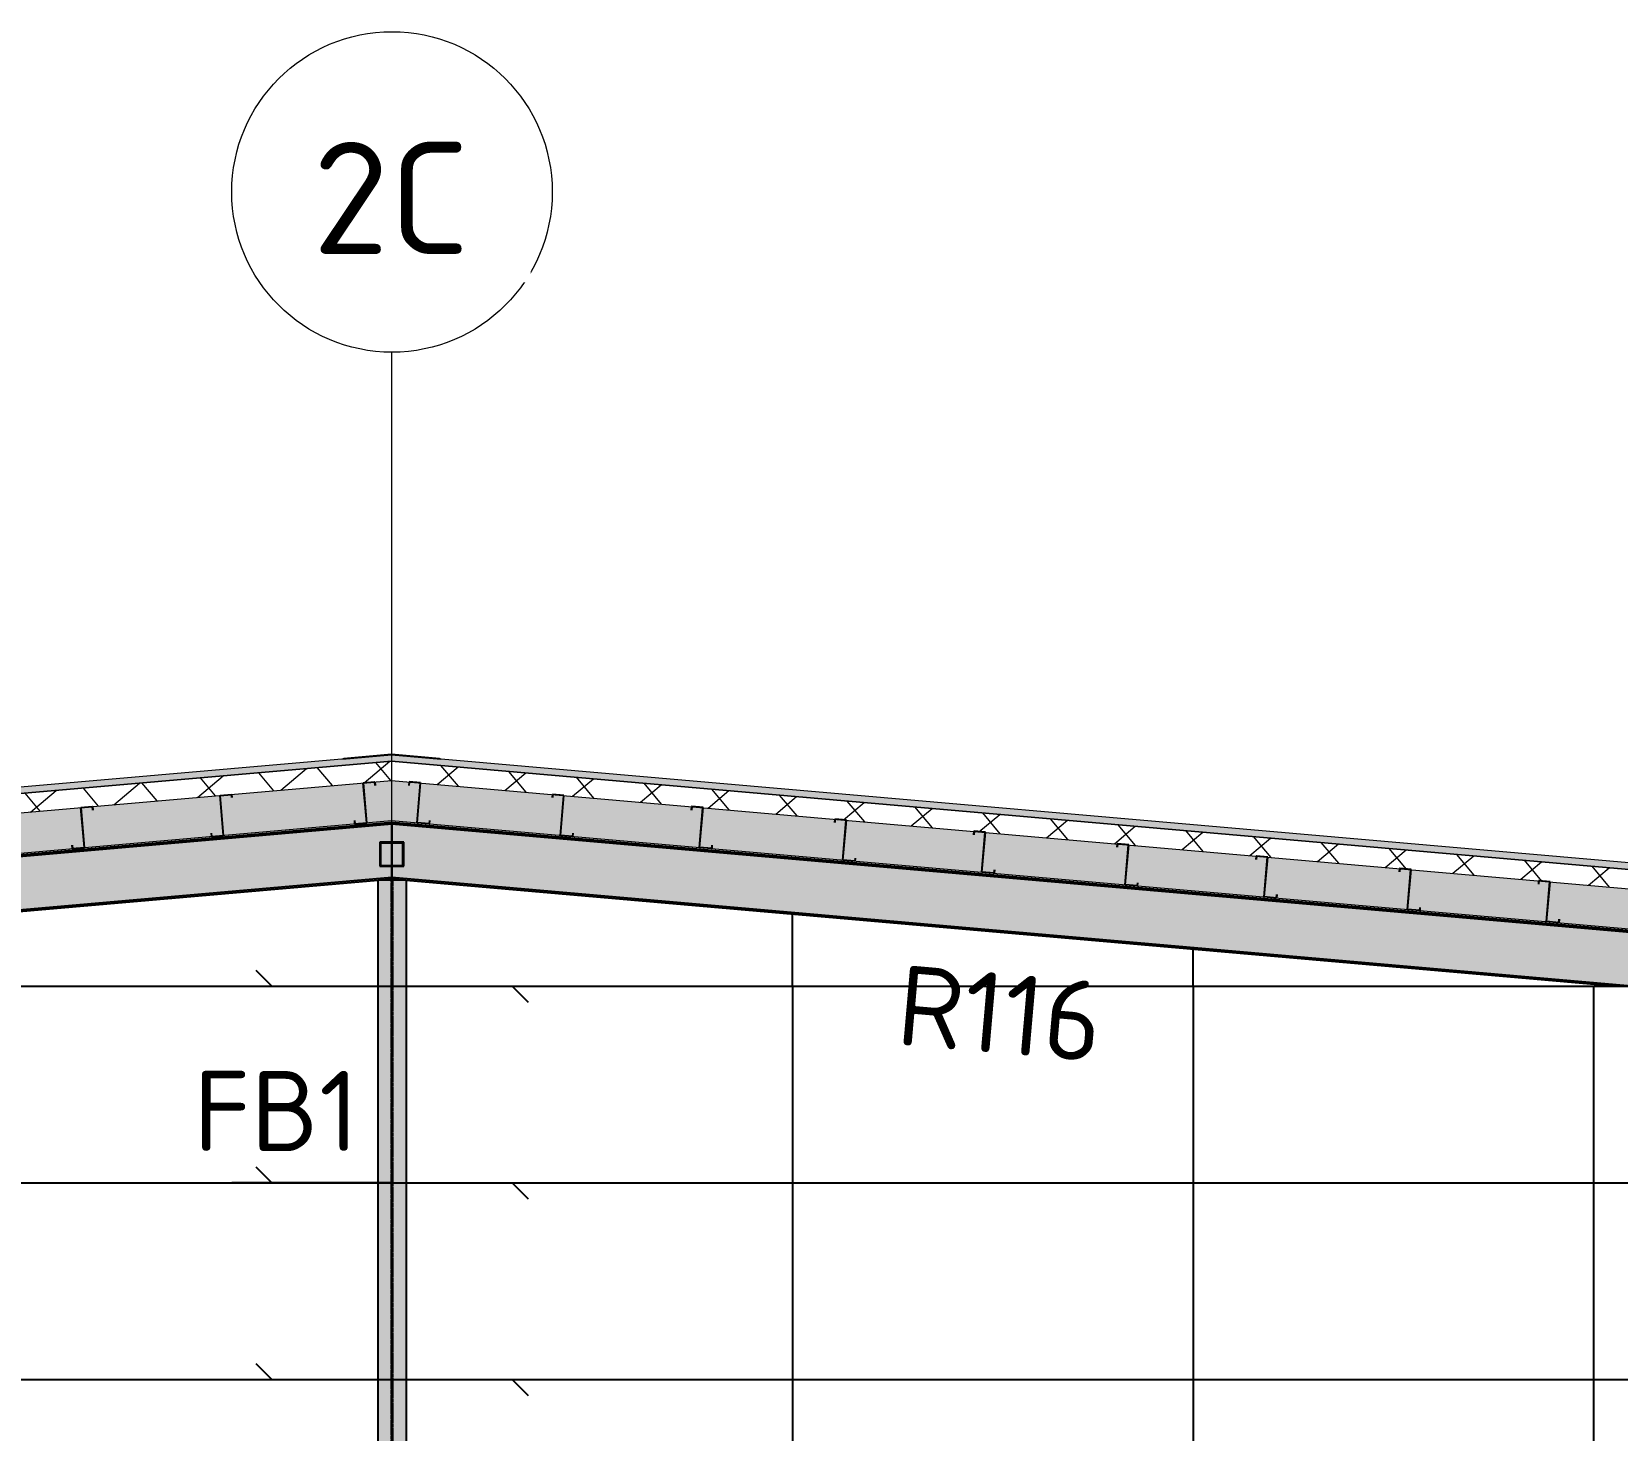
# Model space of a CAD drawing. Header units: millimetres. Extents: x 632 to 561478, y -3890 to 22200.
# Drawn here: x 534745 to 544641, y 13473 to 22200 of the extents above; entities that cross this region are included whole.
import ezdxf

# ---------------------------------------------------------------- set-up
doc = ezdxf.new("R2010")
doc.units = ezdxf.units.MM
for name, pattern in [('Dash', [7, 5, -2]), ('Hidden', [4, 3, -1]), ('Hidden Half', [3, 2, -1])]:
    doc.linetypes.add(name, pattern=pattern)
for name, color, linetype, lineweight in [('A-010-M_LINE', 90, 'Continuous', 13), ('A-270-M_ROOF', 132, 'Continuous', 13), ('S-280-A_STRUCT_FRAME', 2, 'Continuous', 18), ('S-280-M_COLUMN', 52, 'Continuous', 13), ('S-280-M_STRUCT_FRAME', 12, 'Continuous', 13), ('S-280-MH_COLUMN', 52, 'Hidden Half', 13), ('Z-000-T_TEXT', 131, 'Continuous', 25), ('Z-030-M_GRID', 191, 'Continuous', 13), ('Z-033_T_GRIDREF', 31, 'Continuous', 13), ('Z-060-M_DETAIL', 92, 'Continuous', 25)]:
    doc.layers.add(name, color=color, linetype=linetype, lineweight=lineweight)
doc.styles.add('ISOCPEUR_1', font='isocpeur.ttf', dxfattribs={"height": 700})
doc.styles.add('ISOCPEUR_2', font='isocpeur.ttf', dxfattribs={"height": 500})

# ---------------------------------------------------------------- blocks, each defined once
blk = doc.blocks.new('Ridge Capping - Ridge Capping-1882401-S6_501-SECTION C10')
at = {"layer": 'A-270-M_ROOF', "lineweight": 5, "transparency": 33554432}
for points in [[(4332373.5, 17661.5), (4332680.1, 17688.4), (4332373, 17661.5)], [(4332987.2, 17661.5), (4332979.3, 17665.2), (4332680.2, 17691.4), (4332381, 17665.2), (4332373.1, 17661.5), (4332680.2, 17688.4)]]:
    blk.add_hatch(color=253, dxfattribs=at).paths.add_polyline_path(points)
at = {"layer": 'A-270-M_ROOF', "color": 53, "lineweight": 5}
for p, q in [((4332373.1, 17661.5), (4332680.2, 17688.4)), ((4332381, 17665.2), (4332373.1, 17661.5)), ((4332373.4, 17661.5), (4332373.1, 17661.5)), ((4332680.2, 17691.4), (4332381, 17665.2)), ((4332381.4, 17665.2), (4332381, 17665.2)), ((4332979.3, 17665.2), (4332680.2, 17691.4)), ((4332680.2, 17691.4), (4332680.5, 17691.4)), ((4332680.2, 17688.4), (4332987.2, 17661.5)), ((4332680.5, 17688.4), (4332680.2, 17688.4)), ((4332987.2, 17661.5), (4332979.3, 17665.2)), ((4332979.6, 17665.2), (4332979.3, 17665.2)), ((4332987.6, 17661.5), (4332987.2, 17661.5))]:
    blk.add_line(p, q, dxfattribs=at)
blk = doc.blocks.new('25021-APA-ZZ-ZZ-M3-AR-000001_V3_rvt-9-S6_501-SECTION C10')
at = {"layer": 'A-270-M_ROOF', "transparency": 33554432}
blk.add_hatch(color=9, dxfattribs=at).paths.add_polyline_path([(4352532.3, 15911.4), (4352532.3, 15951.6), (4332680.2, 17688.4), (4312828, 15951.6), (4312828, 15911.4), (4332680.2, 17648.2), (4352132.4, 15946.4)])
at = {"layer": 'A-270-M_ROOF', "lineweight": 5}
h = blk.add_hatch(dxfattribs=at)
h.set_pattern_fill('FP_9', angle=-135, style=0, pattern_type=2)
h.set_pattern_definition([(40, (4337896, 1e-06), (-192.8363, 229.8133), []), (130, (4337896, 1e-06), (-229.8133, -192.8363), [])])
h.paths.add_polyline_path([(4352532.3, 15791), (4352532.3, 15911.4), (4332680.2, 17648.2), (4312828, 15911.4), (4312828, 15791), (4332680.2, 17527.8), (4352132.4, 15825.9)])
at = {"layer": 'A-270-M_ROOF', "lineweight": 5, "transparency": 33554432}
blk.add_hatch(color=254, dxfattribs=at).paths.add_polyline_path([(4312828, 15540), (4332682.3, 17276.6), (4352532.3, 15540), (4352532.3, 15791), (4332680.2, 17527.8), (4312828, 15791)])
at = {"layer": 'A-270-M_ROOF', "color": 53, "lineweight": 5}
for p, q in [((4332680.2, 17688.4), (4312828, 15951.6)), ((4332680.2, 17648.2), (4318066.1, 16369.7)), ((4318066.1, 16369.7), (4332680.2, 17648.2)), ((4352532.3, 15951.6), (4332680.2, 17688.4)), ((4332680.5, 17688.4), (4332680.2, 17688.4)), ((4352532.3, 15911.4), (4332680.2, 17648.2)), ((4332680.5, 17648.2), (4332680.2, 17648.2)), ((4332680.2, 17648.2), (4352532.3, 15911.4)), ((4332680.2, 17648.2), (4332680.5, 17648.2)), ((4312828, 15791), (4332680.2, 17527.8)), ((4332680.2, 17527.8), (4352532.3, 15791)), ((4318086.1, 16000), (4332680.2, 17276.8)), ((4332680.2, 17276.8), (4352532.3, 15540)), ((4332680.2, 17276.8), (4332680.5, 17276.8))]:
    blk.add_line(p, q, dxfattribs=at)
blk.add_blockref('Ridge Capping - Ridge Capping-1882401-S6_501-SECTION C10', (0, 0), dxfattribs=at)
blk = doc.blocks.new('NRP_Framing-Steel-Purlin Z - P916 - EZ250-24-V73-S6_501-SECTION C10')
at = {"layer": 'S-280-M_STRUCT_FRAME', "color": 1, "lineweight": 25}
for p, q in [((4332574, 17518.5), (4332574.7, 17518.6)), ((4332574, 17518.5), (4332574.7, 17518.6)), ((4332574.7, 17518.6), (4332576.6, 17496.7)), ((4332574.7, 17518.6), (4332576.6, 17496.7)), ((4332525.8, 17263.3), (4332504, 17512.4)), ((4332525.8, 17263.3), (4332504, 17512.4)), ((4332448.1, 17278.6), (4332450.1, 17256.7)), ((4332448.1, 17278.6), (4332450.1, 17256.7)), ((4332525, 17263.3), (4332525.8, 17263.3)), ((4332525, 17263.3), (4332525.8, 17263.3))]:
    blk.add_line(p, q, dxfattribs=at)
blk = doc.blocks.new('NRP_Framing-Steel-Purlin Z - P916 - EZ250-24-4133099-S6_501-SECTION C10')
at = {"layer": 'S-280-M_STRUCT_FRAME', "color": 1, "lineweight": 25}
for p, q in [((4332503.2, 17512.3), (4332573.9, 17518.5)), ((4332503.2, 17512.3), (4332573.9, 17518.5)), ((4332573.9, 17518.5), (4332575.9, 17496.6)), ((4332573.9, 17518.5), (4332575.9, 17496.6)), ((4332525, 17263.3), (4332503.2, 17512.3)), ((4332525, 17263.3), (4332503.2, 17512.3)), ((4332514.9, 17387.9), (4332515.6, 17387.9)), ((4332447.4, 17278.6), (4332449.3, 17256.7)), ((4332447.4, 17278.6), (4332449.3, 17256.7)), ((4332449.3, 17256.7), (4332525, 17263.3)), ((4332449.3, 17256.7), (4332525, 17263.3))]:
    blk.add_line(p, q, dxfattribs=at)
blk = doc.blocks.new('NRP_Framing-Steel-Purlin Z - P916 - EZ250-24-V74-S6_501-SECTION C10')
at = {"layer": 'S-280-M_STRUCT_FRAME', "color": 1, "lineweight": 25}
for p, q in [((4332789.9, 17518.6), (4332788, 17496.7)), ((4332789.9, 17518.6), (4332788, 17496.7)), ((4332790.3, 17518.5), (4332789.9, 17518.6)), ((4332790.3, 17518.5), (4332789.9, 17518.6)), ((4332838.8, 17263.3), (4332860.6, 17512.4)), ((4332838.8, 17263.3), (4332860.6, 17512.4)), ((4332839.3, 17263.3), (4332838.8, 17263.3)), ((4332839.3, 17263.3), (4332838.8, 17263.3)), ((4332916.5, 17278.6), (4332914.5, 17256.7)), ((4332916.5, 17278.6), (4332914.5, 17256.7))]:
    blk.add_line(p, q, dxfattribs=at)
blk = doc.blocks.new('NRP_Framing-Steel-Purlin Z - P916 - EZ250-24-4133002-S6_501-SECTION C10')
at = {"layer": 'S-280-M_STRUCT_FRAME', "color": 1, "lineweight": 25}
for p, q in [((4332790.4, 17518.5), (4332788.4, 17496.6)), ((4332790.4, 17518.5), (4332788.4, 17496.6)), ((4332861.1, 17512.3), (4332790.4, 17518.5)), ((4332861.1, 17512.3), (4332790.4, 17518.5)), ((4332839.3, 17263.3), (4332861.1, 17512.3)), ((4332839.3, 17263.3), (4332861.1, 17512.3)), ((4332849.7, 17387.9), (4332849, 17387.9)), ((4332915, 17256.7), (4332839.3, 17263.3)), ((4332915, 17256.7), (4332839.3, 17263.3)), ((4332916.9, 17278.6), (4332915, 17256.7)), ((4332916.9, 17278.6), (4332915, 17256.7))]:
    blk.add_line(p, q, dxfattribs=at)
blk = doc.blocks.new('NRP_Framing-Steel-Purlin Z - P916 - EZ250-24-V75-S6_501-SECTION C10')
at = {"layer": 'S-280-M_STRUCT_FRAME', "color": 1, "lineweight": 25}
for p, q in [((4330763.5, 17109.2), (4330741.7, 17358.2)), ((4330763.5, 17109.2), (4330741.7, 17358.2)), ((4330811.7, 17364.3), (4330812.4, 17364.4)), ((4330811.7, 17364.3), (4330812.4, 17364.4)), ((4330812.4, 17364.4), (4330814.4, 17342.5)), ((4330812.4, 17364.4), (4330814.4, 17342.5)), ((4330685.9, 17124.5), (4330687.8, 17102.5)), ((4330685.9, 17124.5), (4330687.8, 17102.5)), ((4330762.8, 17109.1), (4330763.5, 17109.2)), ((4330762.8, 17109.1), (4330763.5, 17109.2))]:
    blk.add_line(p, q, dxfattribs=at)
blk = doc.blocks.new('NRP_Framing-Steel-Purlin Z - P916 - EZ250-24-4133214-S6_501-SECTION C10')
at = {"layer": 'S-280-M_STRUCT_FRAME', "color": 1, "lineweight": 25}
for p, q in [((4330741, 17358.1), (4330811.7, 17364.3)), ((4330741, 17358.1), (4330811.7, 17364.3)), ((4330762.7, 17109.1), (4330741, 17358.1)), ((4330762.7, 17109.1), (4330741, 17358.1)), ((4330811.7, 17364.3), (4330813.6, 17342.4)), ((4330811.7, 17364.3), (4330813.6, 17342.4)), ((4330752.7, 17233.7), (4330753.3, 17233.8)), ((4330685.1, 17124.4), (4330687, 17102.5)), ((4330685.1, 17124.4), (4330687, 17102.5)), ((4330687, 17102.5), (4330762.7, 17109.1)), ((4330687, 17102.5), (4330762.7, 17109.1))]:
    blk.add_line(p, q, dxfattribs=at)
blk = doc.blocks.new('NRP_Framing-Steel-Purlin Z - P916 - EZ250-24-V79-S6_501-SECTION C10')
at = {"layer": 'S-280-M_STRUCT_FRAME', "color": 1, "lineweight": 25}
for p, q in [((4334552.2, 17364.4), (4334550.2, 17342.5)), ((4334552.2, 17364.4), (4334550.2, 17342.5)), ((4334552.9, 17364.3), (4334552.2, 17364.4)), ((4334552.9, 17364.3), (4334552.2, 17364.4)), ((4334601.1, 17109.2), (4334622.9, 17358.2)), ((4334601.1, 17109.2), (4334622.9, 17358.2)), ((4334678.7, 17124.5), (4334676.8, 17102.5)), ((4334678.7, 17124.5), (4334676.8, 17102.5)), ((4334601.8, 17109.1), (4334601.1, 17109.2)), ((4334601.8, 17109.1), (4334601.1, 17109.2))]:
    blk.add_line(p, q, dxfattribs=at)
blk = doc.blocks.new('NRP_Framing-Steel-Purlin Z - P916 - EZ250-24-4133025-S6_501-SECTION C10')
at = {"layer": 'S-280-M_STRUCT_FRAME', "color": 1, "lineweight": 25}
for p, q in [((4334552.9, 17364.3), (4334551, 17342.4)), ((4334552.9, 17364.3), (4334551, 17342.4)), ((4334623.6, 17358.1), (4334552.9, 17364.3)), ((4334623.6, 17358.1), (4334552.9, 17364.3)), ((4334601.9, 17109.1), (4334623.6, 17358.1)), ((4334601.9, 17109.1), (4334623.6, 17358.1)), ((4334611.9, 17233.7), (4334611.3, 17233.8)), ((4334679.5, 17124.4), (4334677.6, 17102.5)), ((4334679.5, 17124.4), (4334677.6, 17102.5)), ((4334677.6, 17102.5), (4334601.9, 17109.1)), ((4334677.6, 17102.5), (4334601.9, 17109.1))]:
    blk.add_line(p, q, dxfattribs=at)
blk = doc.blocks.new('NRP_Framing-Steel-Purlin Z - P916 - EZ250-24-V80-S6_501-SECTION C10')
at = {"layer": 'S-280-M_STRUCT_FRAME', "color": 1, "lineweight": 25}
for p, q in [((4336314.4, 17210.2), (4336312.5, 17188.3)), ((4336314.4, 17210.2), (4336312.5, 17188.3)), ((4336315.1, 17210.2), (4336314.4, 17210.2)), ((4336315.1, 17210.2), (4336314.4, 17210.2)), ((4336363.4, 16955), (4336385.2, 17204)), ((4336363.4, 16955), (4336385.2, 17204)), ((4336364.1, 16954.9), (4336363.4, 16955)), ((4336364.1, 16954.9), (4336363.4, 16955)), ((4336441, 16970.3), (4336439.1, 16948.4)), ((4336441, 16970.3), (4336439.1, 16948.4))]:
    blk.add_line(p, q, dxfattribs=at)
blk = doc.blocks.new('NRP_Framing-Steel-Purlin Z - P916 - EZ250-24-V81-S6_501-SECTION C10')
at = {"layer": 'S-280-M_STRUCT_FRAME', "color": 1, "lineweight": 25}
for p, q in [((4336315.2, 17210.2), (4336313.3, 17188.2)), ((4336315.2, 17210.2), (4336313.3, 17188.2)), ((4336385.9, 17204), (4336315.2, 17210.2)), ((4336385.9, 17204), (4336315.2, 17210.2)), ((4336364.1, 16954.9), (4336385.9, 17204)), ((4336364.1, 16954.9), (4336385.9, 17204)), ((4336374.2, 17079.5), (4336373.5, 17079.6)), ((4336439.8, 16948.3), (4336364.1, 16954.9)), ((4336439.8, 16948.3), (4336364.1, 16954.9)), ((4336441.8, 16970.2), (4336439.8, 16948.3)), ((4336441.8, 16970.2), (4336439.8, 16948.3))]:
    blk.add_line(p, q, dxfattribs=at)
blk = doc.blocks.new('NRP_Framing-Steel-Purlin Z - P916 - EZ250-24-V82-S6_501-SECTION C10')
at = {"layer": 'S-280-M_STRUCT_FRAME', "color": 1, "lineweight": 25}
for p, q in [((4338076.7, 17056), (4338074.8, 17034.1)), ((4338076.7, 17056), (4338074.8, 17034.1)), ((4338077.4, 17056), (4338076.7, 17056)), ((4338077.4, 17056), (4338076.7, 17056)), ((4338125.6, 16800.8), (4338147.4, 17049.9)), ((4338125.6, 16800.8), (4338147.4, 17049.9)), ((4338126.3, 16800.7), (4338125.6, 16800.8)), ((4338126.3, 16800.7), (4338125.6, 16800.8)), ((4338203.3, 16816.1), (4338201.3, 16794.2)), ((4338203.3, 16816.1), (4338201.3, 16794.2))]:
    blk.add_line(p, q, dxfattribs=at)
blk = doc.blocks.new('NRP_Framing-Steel-Purlin Z - P916 - EZ250-24-4133026-S6_501-SECTION C10')
at = {"layer": 'S-280-M_STRUCT_FRAME', "color": 1, "lineweight": 25}
for p, q in [((4338077.5, 17056), (4338075.5, 17034.1)), ((4338077.5, 17056), (4338075.5, 17034.1)), ((4338148.2, 17049.8), (4338077.5, 17056)), ((4338148.2, 17049.8), (4338077.5, 17056)), ((4338126.4, 16800.7), (4338148.2, 17049.8)), ((4338126.4, 16800.7), (4338148.2, 17049.8)), ((4338136.5, 16925.3), (4338135.8, 16925.4)), ((4338202.1, 16794.1), (4338126.4, 16800.7)), ((4338202.1, 16794.1), (4338126.4, 16800.7)), ((4338204, 16816), (4338202.1, 16794.1)), ((4338204, 16816), (4338202.1, 16794.1))]:
    blk.add_line(p, q, dxfattribs=at)
blk = doc.blocks.new('NRP_Framing-Steel-Purlin Z - P916 - EZ250-24-V83-S6_501-SECTION C10')
at = {"layer": 'S-280-M_STRUCT_FRAME', "color": 1, "lineweight": 25}
for p, q in [((4339839, 16901.9), (4339837, 16879.9)), ((4339839, 16901.9), (4339837, 16879.9)), ((4339839.7, 16901.8), (4339839, 16901.9)), ((4339839.7, 16901.8), (4339839, 16901.9)), ((4339887.9, 16646.6), (4339909.7, 16895.7)), ((4339887.9, 16646.6), (4339909.7, 16895.7)), ((4339888.6, 16646.6), (4339887.9, 16646.6)), ((4339888.6, 16646.6), (4339887.9, 16646.6)), ((4339965.5, 16661.9), (4339963.6, 16640)), ((4339965.5, 16661.9), (4339963.6, 16640))]:
    blk.add_line(p, q, dxfattribs=at)
blk = doc.blocks.new('NRP_Framing-Steel-Purlin Z - P916 - EZ250-24-V84-S6_501-SECTION C10')
at = {"layer": 'S-280-M_STRUCT_FRAME', "color": 1, "lineweight": 25}
for p, q in [((4339839.7, 16901.8), (4339837.8, 16879.9)), ((4339839.7, 16901.8), (4339837.8, 16879.9)), ((4339910.4, 16895.6), (4339839.7, 16901.8)), ((4339910.4, 16895.6), (4339839.7, 16901.8)), ((4339888.7, 16646.6), (4339910.4, 16895.6)), ((4339888.7, 16646.6), (4339910.4, 16895.6)), ((4339898.7, 16771.2), (4339898.1, 16771.2)), ((4339964.4, 16639.9), (4339888.7, 16646.6)), ((4339964.4, 16639.9), (4339888.7, 16646.6)), ((4339966.3, 16661.9), (4339964.4, 16639.9)), ((4339966.3, 16661.9), (4339964.4, 16639.9))]:
    blk.add_line(p, q, dxfattribs=at)
blk = doc.blocks.new('NRP_Framing-Steel-Purlin Z - P914 - EZ250-15-V99-S6_501-SECTION C10')
at = {"layer": 'S-280-M_STRUCT_FRAME', "color": 150, "lineweight": 25}
for p, q in [((4331631.4, 17185.1), (4331609.6, 17434.1)), ((4331631.4, 17185.1), (4331609.6, 17434.1)), ((4331679.7, 17440.3), (4331680.4, 17440.3)), ((4331679.7, 17440.3), (4331680.4, 17440.3)), ((4331680.4, 17440.3), (4331682.1, 17420.4)), ((4331680.4, 17440.3), (4331682.1, 17420.4)), ((4331554, 17197.9), (4331555.7, 17178.5)), ((4331554, 17197.9), (4331555.7, 17178.5)), ((4331630.7, 17185), (4331631.4, 17185.1)), ((4331630.7, 17185), (4331631.4, 17185.1))]:
    blk.add_line(p, q, dxfattribs=at)
blk = doc.blocks.new('NRP_Framing-Steel-Purlin Z - P914 - EZ250-15-4133238-S6_501-SECTION C10')
at = {"layer": 'S-280-M_STRUCT_FRAME', "color": 150, "lineweight": 25}
for p, q in [((4331608.9, 17434.1), (4331679.6, 17440.3)), ((4331608.9, 17434.1), (4331679.6, 17440.3)), ((4331630.7, 17185), (4331608.9, 17434.1)), ((4331630.7, 17185), (4331608.9, 17434.1)), ((4331679.6, 17440.3), (4331681.4, 17420.3)), ((4331679.6, 17440.3), (4331681.4, 17420.3)), ((4331620.6, 17309.6), (4331621.3, 17309.7)), ((4331553.3, 17197.8), (4331555, 17178.4)), ((4331553.3, 17197.8), (4331555, 17178.4)), ((4331555, 17178.4), (4331630.7, 17185)), ((4331555, 17178.4), (4331630.7, 17185))]:
    blk.add_line(p, q, dxfattribs=at)
blk = doc.blocks.new('NRP_Framing-Steel-Purlin Z - P914 - EZ250-15-V104-S6_501-SECTION C10')
at = {"layer": 'S-280-M_STRUCT_FRAME', "color": 150, "lineweight": 25}
for p, q in [((4333684.2, 17440.3), (4333682.5, 17420.4)), ((4333684.2, 17440.3), (4333682.5, 17420.4)), ((4333684.9, 17440.3), (4333684.2, 17440.3)), ((4333684.9, 17440.3), (4333684.2, 17440.3)), ((4333733.2, 17185.1), (4333754.9, 17434.1)), ((4333733.2, 17185.1), (4333754.9, 17434.1)), ((4333733.9, 17185), (4333733.2, 17185.1)), ((4333733.9, 17185), (4333733.2, 17185.1)), ((4333810.6, 17197.9), (4333808.9, 17178.5)), ((4333810.6, 17197.9), (4333808.9, 17178.5))]:
    blk.add_line(p, q, dxfattribs=at)
blk = doc.blocks.new('NRP_Framing-Steel-Purlin Z - P914 - EZ250-15-4133240-S6_501-SECTION C10')
at = {"layer": 'S-280-M_STRUCT_FRAME', "color": 150, "lineweight": 25}
for p, q in [((4333685, 17440.3), (4333683.2, 17420.3)), ((4333685, 17440.3), (4333683.2, 17420.3)), ((4333755.7, 17434.1), (4333685, 17440.3)), ((4333755.7, 17434.1), (4333685, 17440.3)), ((4333733.9, 17185), (4333755.7, 17434.1)), ((4333733.9, 17185), (4333755.7, 17434.1)), ((4333744, 17309.6), (4333743.3, 17309.7)), ((4333809.6, 17178.4), (4333733.9, 17185)), ((4333809.6, 17178.4), (4333733.9, 17185)), ((4333811.3, 17197.8), (4333809.6, 17178.4)), ((4333811.3, 17197.8), (4333809.6, 17178.4))]:
    blk.add_line(p, q, dxfattribs=at)
blk = doc.blocks.new('NRP_Framing-Steel-Purlin Z - P914 - EZ250-15-V105-S6_501-SECTION C10')
at = {"layer": 'S-280-M_STRUCT_FRAME', "color": 150, "lineweight": 25}
for p, q in [((4335446.5, 17286.2), (4335444.7, 17266.2)), ((4335446.5, 17286.2), (4335444.7, 17266.2)), ((4335447.2, 17286.1), (4335446.5, 17286.2)), ((4335447.2, 17286.1), (4335446.5, 17286.2)), ((4335495.4, 17030.9), (4335517.2, 17280)), ((4335495.4, 17030.9), (4335517.2, 17280)), ((4335496.1, 17030.9), (4335495.4, 17030.9)), ((4335496.1, 17030.9), (4335495.4, 17030.9)), ((4335572.8, 17043.7), (4335571.1, 17024.3)), ((4335572.8, 17043.7), (4335571.1, 17024.3))]:
    blk.add_line(p, q, dxfattribs=at)
blk = doc.blocks.new('NRP_Framing-Steel-Purlin Z - P914 - EZ250-15-4133242-S6_501-SECTION C10')
at = {"layer": 'S-280-M_STRUCT_FRAME', "color": 150, "lineweight": 25}
for p, q in [((4335447.2, 17286.1), (4335445.5, 17266.2)), ((4335447.2, 17286.1), (4335445.5, 17266.2)), ((4335518, 17279.9), (4335447.2, 17286.1)), ((4335518, 17279.9), (4335447.2, 17286.1)), ((4335496.2, 17030.9), (4335518, 17279.9)), ((4335496.2, 17030.9), (4335518, 17279.9)), ((4335506.3, 17155.4), (4335505.6, 17155.5)), ((4335571.9, 17024.2), (4335496.2, 17030.9)), ((4335571.9, 17024.2), (4335496.2, 17030.9)), ((4335573.6, 17043.7), (4335571.9, 17024.2)), ((4335573.6, 17043.7), (4335571.9, 17024.2))]:
    blk.add_line(p, q, dxfattribs=at)
blk = doc.blocks.new('NRP_Framing-Steel-Purlin Z - P914 - EZ250-15-V106-S6_501-SECTION C10')
at = {"layer": 'S-280-M_STRUCT_FRAME', "color": 150, "lineweight": 25}
for p, q in [((4337208.8, 17132), (4337207, 17112.1)), ((4337208.8, 17132), (4337207, 17112.1)), ((4337209.5, 17131.9), (4337208.8, 17132)), ((4337209.5, 17131.9), (4337208.8, 17132)), ((4337257.7, 16876.7), (4337279.5, 17125.8)), ((4337257.7, 16876.7), (4337279.5, 17125.8)), ((4337258.4, 16876.7), (4337257.7, 16876.7)), ((4337258.4, 16876.7), (4337257.7, 16876.7)), ((4337335.1, 16889.5), (4337333.4, 16870.1)), ((4337335.1, 16889.5), (4337333.4, 16870.1))]:
    blk.add_line(p, q, dxfattribs=at)
blk = doc.blocks.new('NRP_Framing-Steel-Purlin Z - P914 - EZ250-15-4133244-S6_501-SECTION C10')
at = {"layer": 'S-280-M_STRUCT_FRAME', "color": 150, "lineweight": 25}
for p, q in [((4337209.5, 17131.9), (4337207.8, 17112)), ((4337209.5, 17131.9), (4337207.8, 17112)), ((4337280.2, 17125.7), (4337209.5, 17131.9)), ((4337280.2, 17125.7), (4337209.5, 17131.9)), ((4337258.5, 16876.7), (4337280.2, 17125.7)), ((4337258.5, 16876.7), (4337280.2, 17125.7)), ((4337268.5, 17001.3), (4337267.9, 17001.3)), ((4337334.2, 16870.1), (4337258.5, 16876.7)), ((4337334.2, 16870.1), (4337258.5, 16876.7)), ((4337335.9, 16889.5), (4337334.2, 16870.1)), ((4337335.9, 16889.5), (4337334.2, 16870.1))]:
    blk.add_line(p, q, dxfattribs=at)
blk = doc.blocks.new('NRP_Framing-Steel-Purlin Z - P914 - EZ250-15-V107-S6_501-SECTION C10')
at = {"layer": 'S-280-M_STRUCT_FRAME', "color": 150, "lineweight": 25}
for p, q in [((4338971, 16977.8), (4338969.3, 16957.9)), ((4338971, 16977.8), (4338969.3, 16957.9)), ((4338971.7, 16977.7), (4338971, 16977.8)), ((4338971.7, 16977.7), (4338971, 16977.8)), ((4339020, 16722.6), (4339041.8, 16971.6)), ((4339020, 16722.6), (4339041.8, 16971.6)), ((4339097.4, 16735.4), (4339095.7, 16715.9)), ((4339097.4, 16735.4), (4339095.7, 16715.9)), ((4339020.7, 16722.5), (4339020, 16722.6)), ((4339020.7, 16722.5), (4339020, 16722.6))]:
    blk.add_line(p, q, dxfattribs=at)
blk = doc.blocks.new('NRP_Framing-Steel-Purlin Z - P914 - EZ250-15-V108-S6_501-SECTION C10')
at = {"layer": 'S-280-M_STRUCT_FRAME', "color": 150, "lineweight": 25}
for p, q in [((4338971.8, 16977.7), (4338970, 16957.8)), ((4338971.8, 16977.7), (4338970, 16957.8)), ((4339042.5, 16971.5), (4338971.8, 16977.7)), ((4339042.5, 16971.5), (4338971.8, 16977.7)), ((4339020.7, 16722.5), (4339042.5, 16971.5)), ((4339020.7, 16722.5), (4339042.5, 16971.5)), ((4339030.8, 16847.1), (4339030.1, 16847.1)), ((4339098.1, 16735.3), (4339096.4, 16715.9)), ((4339098.1, 16735.3), (4339096.4, 16715.9)), ((4339096.4, 16715.9), (4339020.7, 16722.5)), ((4339096.4, 16715.9), (4339020.7, 16722.5))]:
    blk.add_line(p, q, dxfattribs=at)
blk = doc.blocks.new('NRP_Framing-Steel-Purlin Z - G914 - EZ250-15-4096985-S6_501-SECTION C10')
at = {"layer": 'S-280-M_STRUCT_FRAME', "color": 150, "lineweight": 25}
for p, q in [((4321082.3, 15117.3), (4321182.3, 15017.3)), ((4321182.3, 15017.3), (4333432.3, 15017.3)), ((4333432.3, 15017.3), (4333532.3, 14917.3))]:
    blk.add_line(p, q, dxfattribs=at)
blk = doc.blocks.new('NRP_Framing-Steel-Purlin Z - G914 - EZ250-15-4096986-S6_501-SECTION C10')
at = {"layer": 'S-280-M_STRUCT_FRAME', "color": 150, "lineweight": 25}
for p, q in [((4321107.8, 16244.6), (4333431.8, 16244.6)), ((4333431.8, 16244.6), (4333531.8, 16144.6))]:
    blk.add_line(p, q, dxfattribs=at)
blk = doc.blocks.new('NRP_Framing-Steel-Purlin Z - G914 - EZ250-15-4096995-S6_501-SECTION C10')
at = {"layer": 'S-280-M_STRUCT_FRAME', "color": 150, "lineweight": 25}
for p, q in [((4331832.3, 15117.3), (4331932.3, 15017.3)), ((4331932.3, 15017.3), (4344182.3, 15017.3)), ((4344182.3, 15017.3), (4344282.3, 14917.3))]:
    blk.add_line(p, q, dxfattribs=at)
blk = doc.blocks.new('NRP_Framing-Steel-Purlin Z - G914 - EZ250-15-4096996-S6_501-SECTION C10')
at = {"layer": 'S-280-M_STRUCT_FRAME', "color": 150, "lineweight": 25}
for p, q in [((4331832.4, 16344.6), (4331932.4, 16244.6)), ((4331932.4, 16244.6), (4344368.4, 16244.6))]:
    blk.add_line(p, q, dxfattribs=at)
blk = doc.blocks.new('NRP_Column-Steel-UB - SC119 - 410UB53_7-4245419-S6_501-SECTION C10')
at = {"layer": 'S-280-M_COLUMN', "linetype": 'Hidden Half', "lineweight": 25}
for p, q in [((4332678.5, 6440), (4332678.5, 16905.9)), ((4332686.1, 16905.9), (4332686.1, 6440))]:
    blk.add_line(p, q, dxfattribs=at)
blk = doc.blocks.new('NRP_Bridging Plan _v2_ - 3 Rows-4098889-S6_501-SECTION C10')
at = {"layer": 'Z-060-M_DETAIL', "linetype": 'Hidden'}
for p, q in [((4335182.3, 16244.6), (4335182.3, 6590)), ((4337682.3, 16244.6), (4337682.3, 6590)), ((4340182.3, 16244.6), (4340182.3, 6590))]:
    blk.add_line(p, q, dxfattribs=at)
blk = doc.blocks.new('Grid - NRP_Grid-Head-320187-S6_501-SECTION C10')
at = {"layer": 'Z-033_T_GRIDREF'}
blk.add_circle((4352682.3, 21200), 1000, dxfattribs=at)
blk = doc.blocks.new('NRP_Fly Brace BN - FB1-4067984-S6_501-SECTION C10')
at = {"layer": 'Z-000-T_TEXT'}
blk.add_line((4322682.3, 15017.3), (4321682.3, 15017.3), dxfattribs=at)
at = {"layer": 'Z-000-T_TEXT', "lineweight": 13, "insert": (4321442.8, 15715.1), "char_height": 500, "width": 1218.565, "attachment_point": 1, "style": 'ISOCPEUR_2'}
blk.add_mtext('FB1', dxfattribs=at)

msp = doc.modelspace()

# ---------------------------------------------------------------- hatches: boundary and pattern name
at = {"layer": 'S-280-M_COLUMN', "lineweight": 5}
h = msp.add_hatch(color=256, dxfattribs=at)
h.paths.add_polyline_path([(537082.2, 4500), (537082.2, 4900), (536993.2, 4900), (536993.2, 4500)])
h.paths.add_polyline_path([(536993.2, 6440), (537082.2, 6440), (537082.2, 16905.9), (536904.2, 16905.9), (536904.2, 6440)])
at = {"layer": 'S-280-M_STRUCT_FRAME', "lineweight": 5}
for points in [[(527513.2, 16427.9), (536993.2, 17257.3), (536993.2, 17267), (527512.3, 16437.5)], [(527542.2, 16096.5), (536993.2, 16923.4), (536993.2, 17257.3), (527513.2, 16427.9)], [(546453.2, 16429.6), (546454.1, 16439.3), (536993.2, 17267), (536993.2, 17257.3), (541623.8, 16852.1)], [(546424.2, 16098.3), (546453.2, 16429.6), (536993.2, 17257.3), (536993.2, 16923.4), (546423.8, 16098.3)], [(527543, 16086.9), (536993.2, 16913.7), (536993.2, 16923.4), (527542.2, 16096.5)], [(546423.4, 16088.6), (546424.2, 16098.3), (536993.2, 16923.4), (536993.2, 16913.7), (541623.8, 16508.5)]]:
    msp.add_hatch(color=256, dxfattribs=at).paths.add_polyline_path(points)

# ---------------------------------------------------------------- linework, layer by layer
at = {"layer": 'A-010-M_LINE', "linetype": 'Hidden', "lineweight": 25}
for p, q in [((539493.2, 16244.6), (539493.2, 16694.9)), ((541993.2, 16244.6), (541993.2, 16476.2))]:
    msp.add_line(p, q, dxfattribs=at)
at = {"layer": 'S-280-M_COLUMN', "lineweight": 25}
for p, q in [((536904.2, 16905.9), (536904.2, 6440)), ((537082.2, 16905.9), (536904.2, 16905.9)), ((537082.2, 16905.9), (537082.2, 6440))]:
    msp.add_line(p, q, dxfattribs=at)
at = {"layer": 'S-280-M_STRUCT_FRAME', "lineweight": 25}
for p, q in [((527512.3, 16437.5), (536993.2, 17267)), ((527513.2, 16427.9), (536993.2, 17257.3)), ((536993.2, 17267), (546454.1, 16439.3)), ((536993.2, 17267), (536993.2, 17257.3)), ((536993.2, 17257.3), (536993.2, 17267)), ((536993.2, 17257.3), (546453.2, 16429.6)), ((536993.2, 17257.3), (536993.2, 16923.4)), ((536993.2, 16923.4), (536993.2, 17257.2)), ((529234.9, 16244.6), (536993.2, 16923.4)), ((536993.2, 16923.4), (544751.4, 16244.6)), ((536993.2, 16923.4), (536993.2, 16913.7)), ((536993.2, 16913.7), (536993.2, 16923.4)), ((529346.2, 16244.6), (536904.1, 16905.9)), ((536904.7, 16905.9), (536993.2, 16913.7)), ((536993.2, 16913.7), (537081.6, 16905.9)), ((537082.2, 16905.9), (544640.1, 16244.6))]:
    msp.add_line(p, q, dxfattribs=at)
at = {"layer": 'S-280-M_STRUCT_FRAME', "linetype": 'Dash', "lineweight": 25}
for p, q in [((537066.5, 17142.1), (536916.5, 17142.1)), ((536916.5, 17142.1), (536916.5, 16992.1)), ((537061.5, 17137.1), (536921.5, 17137.1)), ((536921.5, 17137.1), (536921.5, 16997.1)), ((537061.5, 16997.1), (537061.5, 17137.1)), ((537066.5, 16992.1), (537066.5, 17142.1)), ((536916.5, 16992.1), (537066.5, 16992.1)), ((536921.5, 16997.1), (537061.5, 16997.1))]:
    msp.add_line(p, q, dxfattribs=at)
at = {"layer": 'Z-030-M_GRID'}
msp.add_line((536993.2, 3882), (536993.2, 20200), dxfattribs=at)

# ---------------------------------------------------------------- block references
at = {"color": 10, "lineweight": 5}
msp.add_blockref('25021-APA-ZZ-ZZ-M3-AR-000001_V3_rvt-9-S6_501-SECTION C10', (-3795689.1, 0), dxfattribs=at)
at = {"layer": 'S-280-M_STRUCT_FRAME', "color": 1, "lineweight": 25}
for name in ['NRP_Framing-Steel-Purlin Z - P916 - EZ250-24-4133099-S6_501-SECTION C10', 'NRP_Framing-Steel-Purlin Z - P916 - EZ250-24-V73-S6_501-SECTION C10', 'NRP_Framing-Steel-Purlin Z - P916 - EZ250-24-V74-S6_501-SECTION C10', 'NRP_Framing-Steel-Purlin Z - P916 - EZ250-24-4133002-S6_501-SECTION C10', 'NRP_Framing-Steel-Purlin Z - P916 - EZ250-24-4133214-S6_501-SECTION C10', 'NRP_Framing-Steel-Purlin Z - P916 - EZ250-24-V75-S6_501-SECTION C10', 'NRP_Framing-Steel-Purlin Z - P916 - EZ250-24-V79-S6_501-SECTION C10', 'NRP_Framing-Steel-Purlin Z - P916 - EZ250-24-4133025-S6_501-SECTION C10', 'NRP_Framing-Steel-Purlin Z - P916 - EZ250-24-V80-S6_501-SECTION C10', 'NRP_Framing-Steel-Purlin Z - P916 - EZ250-24-V81-S6_501-SECTION C10', 'NRP_Framing-Steel-Purlin Z - P916 - EZ250-24-V82-S6_501-SECTION C10', 'NRP_Framing-Steel-Purlin Z - P916 - EZ250-24-4133026-S6_501-SECTION C10', 'NRP_Framing-Steel-Purlin Z - P916 - EZ250-24-V83-S6_501-SECTION C10', 'NRP_Framing-Steel-Purlin Z - P916 - EZ250-24-V84-S6_501-SECTION C10']:
    msp.add_blockref(name, (-3795689.1, 0), dxfattribs=at)
at = {"layer": 'S-280-M_STRUCT_FRAME', "color": 150, "lineweight": 25}
for name, p in [('NRP_Framing-Steel-Purlin Z - P914 - EZ250-15-4133238-S6_501-SECTION C10', (-3795689.1, 0)), ('NRP_Framing-Steel-Purlin Z - P914 - EZ250-15-V99-S6_501-SECTION C10', (-3795689.1, 0)), ('NRP_Framing-Steel-Purlin Z - P914 - EZ250-15-V104-S6_501-SECTION C10', (-3795689.1, 0)), ('NRP_Framing-Steel-Purlin Z - P914 - EZ250-15-4133240-S6_501-SECTION C10', (-3795689.1, 0)), ('NRP_Framing-Steel-Purlin Z - P914 - EZ250-15-V105-S6_501-SECTION C10', (-3795689.1, 0)), ('NRP_Framing-Steel-Purlin Z - P914 - EZ250-15-4133242-S6_501-SECTION C10', (-3795689.1, 0)), ('NRP_Framing-Steel-Purlin Z - P914 - EZ250-15-V106-S6_501-SECTION C10', (-3795689.1, 0)), ('NRP_Framing-Steel-Purlin Z - P914 - EZ250-15-4133244-S6_501-SECTION C10', (-3795689.1, 0)), ('NRP_Framing-Steel-Purlin Z - P914 - EZ250-15-V107-S6_501-SECTION C10', (-3795689.1, 0)), ('NRP_Framing-Steel-Purlin Z - P914 - EZ250-15-V108-S6_501-SECTION C10', (-3795689.1, 0)), ('NRP_Framing-Steel-Purlin Z - G914 - EZ250-15-4096996-S6_501-SECTION C10', (-3795689.1, 0)), ('NRP_Framing-Steel-Purlin Z - G914 - EZ250-15-4096986-S6_501-SECTION C10', (-3795689.1, 0)), ('NRP_Framing-Steel-Purlin Z - G914 - EZ250-15-4096985-S6_501-SECTION C10', (-3795689.1, 0)), ('NRP_Framing-Steel-Purlin Z - G914 - EZ250-15-4096995-S6_501-SECTION C10', (-3795689.1, 0)), ('NRP_Framing-Steel-Purlin Z - G914 - EZ250-15-4096985-S6_501-SECTION C10', (-3795689.1, -1227.3)), ('NRP_Framing-Steel-Purlin Z - G914 - EZ250-15-4096995-S6_501-SECTION C10', (-3795689.1, -1227.3))]:
    msp.add_blockref(name, p, dxfattribs=at)
at = {"layer": 'S-280-MH_COLUMN', "lineweight": 25}
msp.add_blockref('NRP_Column-Steel-UB - SC119 - 410UB53_7-4245419-S6_501-SECTION C10', (-3795689.1, 0), dxfattribs=at)
at = {"layer": 'Z-000-T_TEXT', "lineweight": 13}
msp.add_blockref('NRP_Fly Brace BN - FB1-4067984-S6_501-SECTION C10', (-3785689.1, 0), dxfattribs=at)
at = {"layer": 'Z-033_T_GRIDREF'}
msp.add_blockref('Grid - NRP_Grid-Head-320187-S6_501-SECTION C10', (-3815689.1, 0), dxfattribs=at)
at = {"layer": 'Z-060-M_DETAIL', "linetype": 'Hidden'}
msp.add_blockref('NRP_Bridging Plan _v2_ - 3 Rows-4098889-S6_501-SECTION C10', (-3795689.1, 0), dxfattribs=at)

# ---------------------------------------------------------------- texts
at = {"layer": 'S-280-A_STRUCT_FRAME', "lineweight": 13, "insert": (540174.5, 16379.2), "char_height": 500, "width": 1523.206, "attachment_point": 1, "rotation": 355, "style": 'ISOCPEUR_2'}
msp.add_mtext('R116', dxfattribs=at)

# ---------------------------------------------------------------- next in the draw order: texts
at = {"layer": 'Z-033_T_GRIDREF', "insert": (536496.9, 21512.1), "char_height": 700, "width": 1186.497, "attachment_point": 1, "style": 'ISOCPEUR_1', "bg_fill": 3, "box_fill_scale": 1.25, "bg_fill_color": 256, "bg_fill_true_color": 13158600, "bg_fill_transparency": 0}
msp.add_mtext('2C', dxfattribs=at)

doc.saveas('drawing.dxf')
